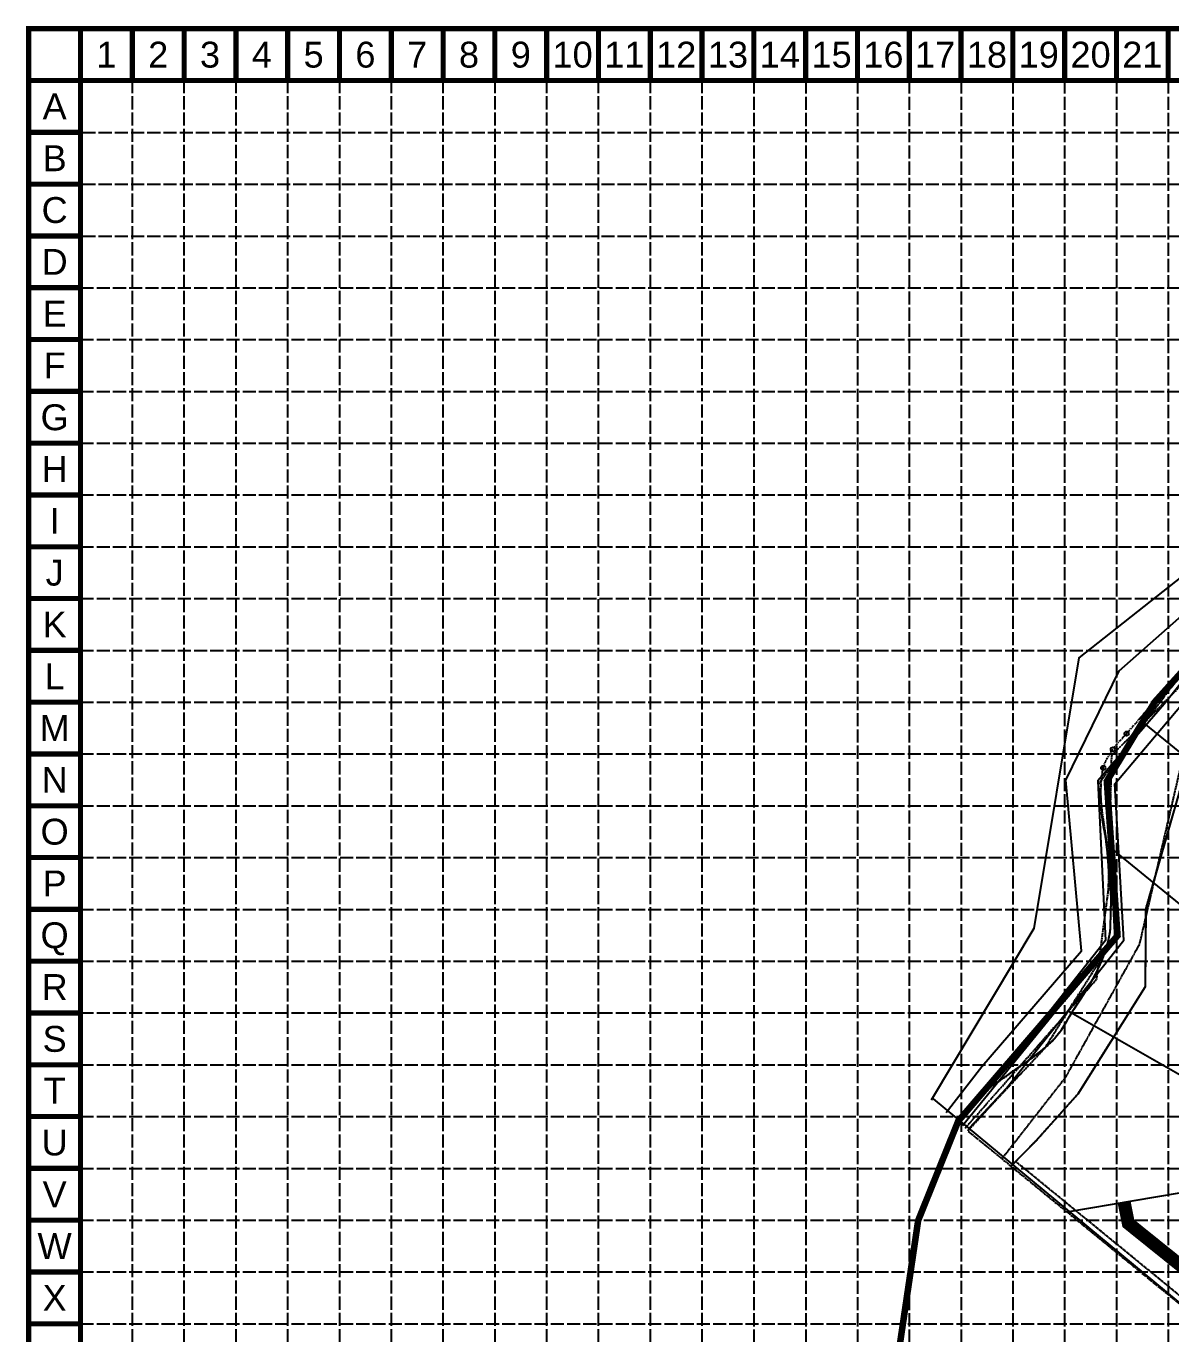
# Model space of a CAD drawing. Header units: feet. Extents: x 1375 to 3913, y 5863 to 7451.
# Drawn here: x 1375 to 2250, y 6451 to 7451 of the extents above; entities that cross this region are included whole.
import ezdxf
from ezdxf.enums import TextEntityAlignment as Align

# ---------------------------------------------------------------- set-up
doc = ezdxf.new("R2010")
doc.units = ezdxf.units.FT
doc.header["$MEASUREMENT"] = 0
for name, pattern in [('DASHED', [0.56, 0.5, -0.06]), ('FLOWLINE', [1.6700000000000004, 1.25, -0.06, 0.06, -0.06, 0.06, -0.06, 0.06, -0.06]), ('HIDDEN', [0.31, 0.25, -0.06]), ('MAP$0$DIVIDE', [1.25, 0.5, -0.25, 0, -0.25, 0, -0.25]), ('PROPERTY', [1.5500000000000003, 1.25, -0.06, 0.06, -0.06, 0.06, -0.06])]:
    doc.linetypes.add(name, pattern=pattern)
for name, color, linetype in [('BASE', 7, 'CONTINUOUS'), ('BOUNDARY', 7, 'CONTINUOUS'), ('CL_CREEK', 2, 'PROPERTY'), ('CL_CREEK-BRANCH', 5, 'FLOWLINE'), ('CREEK', 2, 'CONTINUOUS'), ('ESMT_100YR', 1, 'DASHED'), ('GRID', 254, 'HIDDEN'), ('LOT', 6, 'CONTINUOUS'), ('MAP$0$25', 9, 'CONTINUOUS'), ('MATCH_LINE', 7, 'CONTINUOUS'), ('PL', 4, 'PROPERTY'), ('SILT FENCE', 200, 'CONTINUOUS'), ('SILT_FENCE', 15, 'DASHED'), ('SRF-FLT', 7, 'CONTINUOUS')]:
    doc.layers.add(name, color=color, linetype=linetype)
doc.styles.get("Standard").update_dxf_attribs({"font": 'ARIAL.TTF'})

msp = doc.modelspace()

# ---------------------------------------------------------------- linework, layer by layer
at = {"layer": 'BASE', "const_width": 3.959999999999582}
for points in [[(1376.934100883178, 5864.739287183784), (3911.334100882911, 5864.739287183784), (3911.334100882911, 7448.739287183616), (1376.934100883178, 7448.739287183616)], [(1416.534100883174, 5904.33928718378), (3871.734100882915, 5904.33928718378), (3871.734100882915, 7409.139287183621), (1416.534100883174, 7409.139287183621)]]:
    msp.add_lwpolyline(points, close=True, dxfattribs=at)
for points in [[(1416.534100883174, 7409.139287183621), (1416.534100883174, 7448.739287183616)], [(1456.13410088317, 7409.139287183621), (1456.13410088317, 7448.739287183616)], [(1495.734100883166, 7409.139287183621), (1495.734100883166, 7448.739287183616)], [(1535.334100883162, 7409.139287183621), (1535.334100883162, 7448.739287183616)], [(1574.934100883157, 7409.139287183621), (1574.934100883157, 7448.739287183616)], [(1614.534100883153, 7409.139287183621), (1614.534100883153, 7448.739287183616)], [(1654.134100883149, 7409.139287183621), (1654.134100883149, 7448.739287183616)], [(1693.734100883145, 7409.139287183621), (1693.734100883145, 7448.739287183616)], [(1733.334100883141, 7409.139287183621), (1733.334100883141, 7448.739287183616)], [(1772.934100883137, 7409.139287183621), (1772.934100883137, 7448.739287183616)], [(1812.534100883133, 7409.139287183621), (1812.534100883133, 7448.739287183616)], [(1852.134100883128, 7409.139287183621), (1852.134100883128, 7448.739287183616)], [(1891.734100883124, 7409.139287183621), (1891.734100883124, 7448.739287183616)], [(1931.33410088312, 7409.139287183621), (1931.33410088312, 7448.739287183616)], [(1970.934100883116, 7409.139287183621), (1970.934100883116, 7448.739287183616)], [(2010.534100883111, 7409.139287183621), (2010.534100883111, 7448.739287183616)], [(2050.134100883107, 7409.139287183621), (2050.134100883107, 7448.739287183616)], [(2089.734100883103, 7409.139287183621), (2089.734100883103, 7448.739287183616)], [(2129.334100883099, 7409.139287183621), (2129.334100883099, 7448.739287183616)], [(2168.934100883095, 7409.139287183621), (2168.934100883095, 7448.739287183616)], [(2208.534100883091, 7409.139287183621), (2208.534100883091, 7448.739287183616)], [(2248.134100883086, 7409.139287183621), (2248.134100883086, 7448.739287183616)], [(1416.534100883174, 7409.139287183621), (1376.934100883178, 7409.139287183621)], [(1416.534100883174, 7369.539287183625), (1376.934100883178, 7369.539287183625)], [(1416.534100883174, 7329.939287183629), (1376.934100883178, 7329.939287183629)], [(1416.534100883174, 7290.339287183633), (1376.934100883178, 7290.339287183633)], [(1416.534100883174, 7250.739287183637), (1376.934100883178, 7250.739287183637)], [(1416.534100883174, 7211.139287183641), (1376.934100883178, 7211.139287183641)], [(1416.534100883174, 7171.539287183646), (1376.934100883178, 7171.539287183646)], [(1416.534100883174, 7131.93928718365), (1376.934100883178, 7131.93928718365)], [(1416.534100883174, 7092.339287183654), (1376.934100883178, 7092.339287183654)], [(1416.534100883174, 7052.739287183658), (1376.934100883178, 7052.739287183658)], [(1416.534100883174, 7013.139287183662), (1416.534100883174, 7052.739287183658)], [(1416.534100883174, 7013.139287183662), (1376.934100883178, 7013.139287183662)], [(1416.534100883174, 6973.539287183667), (1376.934100883178, 6973.539287183667)], [(1416.534100883174, 6933.939287183671), (1376.934100883178, 6933.939287183671)], [(1416.534100883174, 6894.339287183675), (1376.934100883178, 6894.339287183675)], [(1416.534100883174, 6854.739287183679), (1376.934100883178, 6854.739287183679)], [(1416.534100883174, 6815.139287183683), (1376.934100883178, 6815.139287183683)], [(1416.534100883174, 6775.539287183688), (1376.934100883178, 6775.539287183688)], [(1416.534100883174, 6735.939287183692), (1376.934100883178, 6735.939287183692)], [(1416.534100883174, 6696.339287183696), (1376.934100883178, 6696.339287183696)], [(1416.534100883174, 6656.7392871837), (1376.934100883178, 6656.7392871837)], [(1416.534100883174, 6617.139287183704), (1376.934100883178, 6617.139287183704)], [(1416.534100883174, 6577.539287183708), (1376.934100883178, 6577.539287183708)], [(1416.534100883174, 6537.939287183713), (1376.934100883178, 6537.939287183713)], [(1416.534100883174, 6498.339287183717), (1376.934100883178, 6498.339287183717)], [(1416.534100883174, 6458.739287183721), (1376.934100883178, 6458.739287183721)]]:
    msp.add_lwpolyline(points, dxfattribs=at)
at = {"layer": 'BOUNDARY', "color": 7, "flags": 128}
msp.add_lwpolyline([(2617.561160527701, 7403.436519131144), (2531.114401926272, 7340.087142945385), (2475.365760004509, 7201.367373044453), (2179.690431297689, 6967.74315995604), (2145.395210607737, 6761.015882766378), (2066.834106395197, 6629.623432458427)], dxfattribs=at)
at = {"layer": 'CL_CREEK', "color": 5, "linetype": 'Continuous'}
for p, q in [((2334.241228524443, 7041.558952130541), (2237.28961028715, 6932.088852596572)), ((2237.28961028715, 6932.088852596572), (2200.909530866079, 6871.978027044536)), ((2200.909530866079, 6871.978027044536), (2207.388909987601, 6753.032105994678)), ((2207.388909987601, 6753.032105994678), (2090.722692986506, 6610.111534604634))]:
    msp.add_line(p, q, dxfattribs=at)
at = {"layer": 'CL_CREEK-BRANCH', "color": 5, "const_width": 5, "flags": 128}
for points in [[(2087.743818614767, 6613.869546497433), (2209.363039690807, 6755.471906265231), (2201.16420922462, 6873.449989486349), (2237.736017655346, 6933.995193945511), (2350.036934475112, 7058.636622393744), (2552.208184380408, 7151.891823107189), (2572.403417378651, 7317.838953487932), (2673.289941019875, 7404.229222435722)], [(2088.030359208246, 6614.815456868535), (2056.925825870399, 6537.658558144003), (2039.707245200983, 6421.090584365129), (2064.112024804666, 6270.256559698717), (2080.540386800377, 6240.74275230604), (2105.278106287481, 6211.213671622809)]]:
    msp.add_lwpolyline(points, dxfattribs=at)
at = {"layer": 'CREEK', "color": 7, "linetype": 'FLOWLINE'}
for p, q in [((2395.511468025683, 7085.571890123989), (2204.680900824405, 6893.022576440384)), ((2204.680900824405, 6893.022576440384), (2202.201363251886, 6790.16942688221)), ((2202.201363251886, 6790.16942688221), (2193.153243186106, 6721.895202981711))]:
    msp.add_line(p, q, dxfattribs=at)
msp.add_lwpolyline([(2092.916913096436, 6608.332009138408), (2193.153243186108, 6721.895202981711)], dxfattribs=at)
at = {"layer": 'ESMT_100YR', "color": 7}
for p, q in [((2226.25525432829, 6748.826267971422), (2265.406574267828, 6917.509291013307)), ((2169.843743431112, 6647.347003685868), (2226.25525432829, 6748.826267971422)), ((2121.029943146207, 6584.868188475659), (2169.843743431112, 6647.347003685868))]:
    msp.add_line(p, q, dxfattribs=at)
at = {"layer": 'GRID', "color": 253, "linetype": 'HIDDEN', "lineweight": 25, "ltscale": 40}
for p, q in [((1456.001701673391, 7409.515249566856), (1456.001701673391, 6022.964388121272)), ((1495.601701673387, 7409.515249566856), (1495.601701673387, 6022.964388121272)), ((1535.201701673383, 7409.515249566856), (1535.201701673383, 6022.964388121272)), ((1574.801701673378, 7409.515249566856), (1574.801701673378, 6022.964388121272)), ((1614.401701673374, 7409.515249566856), (1614.401701673374, 6022.964388121272)), ((1654.00170167337, 7409.515249566856), (1654.00170167337, 6022.964388121272)), ((1693.601701673366, 7409.515249566856), (1693.601701673366, 6022.964388121272)), ((1733.201701673362, 7409.515249566856), (1733.201701673362, 6022.964388121272)), ((1772.801701673357, 7409.515249566856), (1772.801701673357, 6022.964388121272)), ((1812.401701673353, 7409.515249566856), (1812.401701673353, 6022.964388121272)), ((1852.001701673349, 7409.515249566856), (1852.001701673349, 6022.964388121272)), ((1891.601701673345, 7409.515249566856), (1891.601701673345, 6022.964388121272)), ((1931.33410088312, 7409.139287183621), (1931.33410088312, 6022.964388121272)), ((1970.934100883116, 7409.139287183621), (1970.934100883116, 6022.964388121272)), ((2010.534100883111, 7409.139287183621), (2010.534100883111, 6022.964388121272)), ((2050.134100883107, 7409.139287183621), (2050.134100883107, 6022.964388121272)), ((2089.734100883103, 7409.139287183621), (2089.734100883103, 6022.964388121272)), ((2129.334100883099, 7409.139287183621), (2129.334100883099, 6022.964388121272)), ((2168.934100883095, 7409.139287183621), (2168.934100883095, 6022.964388121272)), ((2208.534100883091, 7409.139287183621), (2208.534100883091, 6022.964388121272)), ((2248.134100883086, 7409.139287183621), (2248.134100883086, 6022.964388121272)), ((1417.992174250388, 7369.409161265759), (3873.192174250128, 7369.409161265759)), ((1417.992174250388, 7329.809161265764), (3873.192174250128, 7329.809161265764)), ((1417.992174250388, 7290.209161265768), (3873.192174250128, 7290.209161265768)), ((1416.534100883174, 7250.739287183637), (3871.734100882915, 7250.739287183637)), ((1416.534100883174, 7211.139287183641), (3871.734100882915, 7211.139287183641)), ((1416.534100883174, 7171.539287183646), (3871.734100882915, 7171.539287183646)), ((1416.534100883174, 7131.93928718365), (3871.734100882915, 7131.93928718365)), ((1416.534100883174, 7092.339287183654), (3871.734100882915, 7092.339287183654)), ((1416.534100883174, 7052.739287183658), (3871.734100882915, 7052.739287183658)), ((1416.534100883174, 7013.139287183662), (3871.734100882915, 7013.139287183662)), ((1416.534100883174, 6973.539287183667), (3871.734100882915, 6973.539287183667)), ((1416.534100883174, 6933.939287183671), (3871.734100882915, 6933.939287183671)), ((1416.534100883174, 6894.339287183675), (3871.734100882915, 6894.339287183675)), ((1416.534100883174, 6854.739287183679), (3871.734100882915, 6854.739287183679)), ((1416.534100883174, 6815.139287183683), (3871.734100882915, 6815.139287183683)), ((1416.534100883174, 6775.539287183688), (3871.734100882915, 6775.539287183688)), ((1416.534100883174, 6735.939287183692), (3871.734100882915, 6735.939287183692)), ((1416.534100883174, 6696.339287183696), (3871.734100882915, 6696.339287183696)), ((1416.534100883174, 6656.7392871837), (3871.734100882915, 6656.7392871837)), ((1416.534100883174, 6617.139287183704), (3871.734100882915, 6617.139287183704)), ((1416.534100883174, 6577.539287183708), (3871.734100882915, 6577.539287183708)), ((1416.534100883174, 6537.939287183713), (3871.734100882915, 6537.939287183713)), ((1416.534100883174, 6498.339287183717), (3871.734100882915, 6498.339287183717)), ((1416.534100883174, 6458.739287183721), (3871.734100882915, 6458.739287183721))]:
    msp.add_line(p, q, dxfattribs=at)
at = {"layer": 'LOT', "color": 7}
for p, q in [((2430.228377688824, 6754.04848952756), (2229.819253960779, 6917.880228538275)), ((2379.849730256329, 6678.986486103268), (2201.413072214319, 6824.85603259135)), ((2319.23623393937, 6613.4452494778), (2171.539055699624, 6697.6431390812)), ((2170.745606366317, 6544.22630845589), (2350.027612814818, 6574.930963270634))]:
    msp.add_line(p, q, dxfattribs=at)
at = {"layer": 'MAP$0$25', "color": 7, "linetype": 'MAP$0$DIVIDE'}
for points in [[(2086.982102100895, 6613.17660177285), (2087.408287351222, 6613.945460977508), (2090.599921977449, 6618.782574621739), (2092.86996061914, 6621.744892053122), (2095.359968272425, 6624.703517052491), (2097.856282084891, 6627.442005203906), (2100.562566317028, 6630.176968759679), (2103.496804098472, 6632.788088948648), (2106.539348007157, 6635.297377006989), (2109.689862367841, 6637.684835753811), (2112.850543157862, 6640.082125253256), (2114.986260810409, 6641.596493143665), (2117.232130806215, 6643.119013409971), (2119.367848458422, 6644.633381301841), (2121.613718454228, 6646.155901568149), (2124.872371104689, 6648.431529592437), (2128.143036400144, 6650.826972875881), (2131.401689050605, 6653.102600900171), (2134.662355754524, 6655.498212021435), (2137.921008404986, 6657.773840045724), (2141.299644152416, 6660.047454016192), (2144.55846464068, 6662.333080630926), (2147.708979001364, 6664.720539377748), (2150.749508856226, 6667.109844339121), (2153.682068259478, 6669.620978613464), (2156.61462766239, 6672.132112889269), (2159.320744057064, 6674.857077853136), (2161.245891615891, 6676.93505929717), (2163.061222507064, 6679.024885546196), (2164.768247270657, 6681.216543927309), (2166.46527344269, 6683.408370144786), (2168.640864818153, 6686.702319472475), (2170.698487150446, 6690.118265949498), (2172.637804763963, 6693.636212394969), (2174.69542709628, 6697.052158873447), (2175.156441006295, 6697.704513204937), (2175.497639657168, 6698.368880182146), (2175.95882140501, 6699.031233105534), (2176.409836723878, 6699.683755276293), (2178.802951220843, 6703.42411662197), (2181.31420259917, 6707.052479410205), (2183.7073170965, 6710.792840755876), (2185.99027925023, 6714.52504972711), (2188.285254049317, 6718.377073957492), (2190.460245751436, 6722.231112241696), (2192.63523745319, 6726.085150525907), (2194.592106360099, 6730.052865748643), (2197.595493322473, 6736.783405605052), (2200.262620608639, 6743.739620957431), (2202.273533293129, 6750.926882617428), (2203.61454035169, 6758.125389412739), (2203.887474436018, 6760.681168546844), (2203.930273079779, 6763.230809360334), (2204.085070283158, 6765.898587054786), (2204.12803676472, 6768.45822645872), (2204.303310181607, 6772.345832306659), (2204.368431255257, 6776.225285780157), (2204.541858456487, 6780.002907121567), (2204.497162862143, 6783.894205401515), (2204.149775155351, 6790.010897464121), (2203.592417028475, 6796.131114119466), (2203.023214094458, 6802.141514109009), (2202.455857376048, 6808.261898602175), (2202.373901786341, 6809.933509586746), (2202.291946196246, 6811.605120569868), (2202.099838262915, 6813.268579178547), (2202.017882672821, 6814.940190161668), (2201.642633888129, 6819.397116047603), (2201.059093061571, 6823.957552442358), (2200.573859771058, 6828.416324542846), (2199.868489631513, 6832.868790484898), (2199.363379800837, 6835.547645475381), (2198.848103540825, 6838.21666971324), (2198.344839926145, 6841.005509208792), (2197.939716009731, 6843.682685821088), (2197.658267622277, 6846.577817389702), (2197.374805181025, 6849.352965862801), (2197.193342707857, 6852.246419054683), (2197.021878825835, 6855.139704407295), (2196.867198726058, 6859.032848903244), (2196.71251862628, 6862.925993399194), (2196.665976815941, 6866.707307174073), (2196.84125023319, 6870.594913022007), (2197.007124732589, 6873.922597749784), (2197.282983737445, 6877.248436263017), (2197.778979591334, 6880.580580934684), (2198.502928994505, 6883.788882238092), (2199.784353627814, 6887.437889078017), (2201.513700821272, 6890.959360117682), (2203.459324593946, 6894.257169713745), (2205.625085215677, 6897.561285469698), (2208.120631516972, 6900.84986398573), (2210.842452988678, 6903.9146132218), (2213.564274460723, 6906.979362456409), (2216.396080438226, 6910.042265476472), (2219.679069572011, 6913.767689256289), (2222.962058706185, 6917.493113037553), (2226.245047839994, 6921.218536818826), (2229.529883190163, 6925.053945105159), (2232.826563347498, 6928.99917005875), (2236.003260407888, 6932.946409067616), (2239.18180368425, 6937.003632580097), (2242.358500744641, 6940.950871588963), (2245.193999154134, 6944.233743619166), (2248.027651347632, 6947.406631144298), (2250.853319003781, 6950.699669604212)], [(2176.409836723935, 6699.683755275793), (2178.802951220889, 6703.424116621725), (2181.314202599227, 6707.052479410544), (2183.707317096181, 6710.792840755545), (2185.990279249847, 6714.52504972741), (2188.285254049115, 6718.377073957585), (2190.46024575131, 6722.231112241745), (2192.635237453505, 6726.085150525905), (2194.592106360011, 6730.052865748294), (2197.595493322238, 6736.783405604772), (2200.262620608788, 6743.739620957524), (2202.273533293046, 6750.926882617176), (2203.614540351555, 6758.125389412977), (2203.887474435847, 6760.6811685469), (2203.930273079779, 6763.230809360743), (2204.085070283152, 6765.898587055504), (2204.12803676445, 6768.458226459101), (2204.30331018148, 6772.345832306892), (2204.368431255221, 6776.225285779685), (2204.541858456563, 6780.002907121554), (2204.497162862215, 6783.894205401652), (2204.149775155354, 6790.010897464119), (2203.592417028267, 6796.131114119664), (2203.023214094341, 6802.141514109448), (2202.455857376102, 6808.261898602359), (2202.373901786748, 6809.933509586379), (2202.291946196463, 6811.605120570399), (2202.09983826289, 6813.268579179421), (2202.017882672604, 6814.940190161578), (2201.642633887939, 6819.397116048262), (2201.059093061369, 6823.957552442327), (2200.573859771248, 6828.416324542835), (2199.868489631452, 6832.868790484965), (2199.363379800692, 6835.547645475715), (2198.84810354095, 6838.216669713147), (2198.344839926343, 6841.005509207956), (2197.939716009889, 6843.682685821317), (2197.658267622348, 6846.577817389742), (2197.374805181287, 6849.35296586249), (2197.193342707586, 6852.246419054456), (2197.021878825966, 6855.139704407193), (2196.867198726162, 6859.032848902978), (2196.712518625893, 6862.925993399695), (2196.665976815857, 6866.707307173871), (2196.841250232887, 6870.594913022593), (2197.007124732714, 6873.92259775009), (2197.282983737532, 6877.248436262831), (2197.778979591094, 6880.580580934882), (2198.502928994596, 6883.78888223879), (2199.784353627823, 6887.437889077701), (2201.513700821437, 6890.959360117093), (2203.459324593656, 6894.257169714198), (2205.625085216016, 6897.561285469681), (2208.120631516911, 6900.849863986485), (2210.842452988494, 6903.914613221772), (2213.564274460543, 6906.979362456128), (2216.396080438048, 6910.042265475728), (2219.679069572128, 6913.767689255998), (2222.962058706209, 6917.49311303813), (2226.245047839824, 6921.2185368184), (2229.529883190058, 6925.053945105523), (2232.826563347131, 6928.999170058407), (2236.003260408062, 6932.946409067139), (2239.181803684216, 6937.00363257993), (2242.358500744682, 6940.950871588662), (2245.193999154028, 6944.233743619174), (2248.02765134722, 6947.406631143764), (2250.853319003712, 6950.69966960419)], [(2086.982102100595, 6613.176601773094), (2087.40828735102, 6613.945460977964), (2090.599921977613, 6618.782574621961), (2092.869960619137, 6621.744892053306), (2095.359968272503, 6624.703517053276), (2097.85628208518, 6627.442005204037), (2100.562566317152, 6630.176968759857), (2103.496804098599, 6632.788088948466), (2106.53934800718, 6635.297377007082), (2109.689862367697, 6637.684835754335), (2112.850543157663, 6640.082125253044), (2114.986260810401, 6641.596493143588), (2117.232130805962, 6643.119013410062), (2119.3678484587, 6644.633381301537), (2121.61371845426, 6646.155901568942), (2124.872371105012, 6648.431529591791), (2128.143036400434, 6650.826972875744), (2131.401689050719, 6653.102600900456), (2134.662355754524, 6655.498212021776), (2137.92100840481, 6657.773840045556), (2141.299644152168, 6660.047454016283), (2144.558464640286, 6662.333080630749), (2147.708979001269, 6664.720539378002), (2150.74950885633, 6667.10984433908), (2153.682068259455, 6669.620978613384), (2156.614627662115, 6672.132112889551), (2159.32074405672, 6674.857077852823), (2161.245891615748, 6676.93505929783), (2163.061222507153, 6679.024885545485), (2164.768247270957, 6681.216543926857), (2166.465273442678, 6683.408370145597), (2168.640864818357, 6686.702319473028), (2170.698487150483, 6690.118265950121), (2172.637804763857, 6693.636212394573), (2174.695427095983, 6697.052158873528), (2175.156441006344, 6697.704513204284), (2175.497639657464, 6698.368880181573), (2175.958821405191, 6699.031233104877), (2176.409836723935, 6699.683755275793)]]:
    msp.add_lwpolyline(points, dxfattribs=at)
at = {"layer": 'MAP$0$25', "color": 7, "linetype": 'Continuous'}
for points in [[(2226.86738191545, 6921.948194477707), (2229.529883190058, 6925.053945105523), (2232.826563347131, 6928.999170058407), (2236.003260408062, 6932.946409067139), (2239.181803684216, 6937.00363257993), (2242.358500744682, 6940.950871588662), (2245.193999154028, 6944.233743619174), (2248.02765134722, 6947.406631143764), (2250.853319003712, 6950.69966960419)], [(2176.409836723935, 6699.683755275793), (2178.802951220889, 6703.424116621725), (2181.314202599227, 6707.052479410544), (2183.707317096181, 6710.792840755545), (2185.990279249847, 6714.52504972741), (2188.285254049115, 6718.377073957585), (2190.46024575131, 6722.231112241745), (2192.635237453505, 6726.085150525905), (2194.592106360011, 6730.052865748294), (2197.595493322238, 6736.783405604772), (2200.262620608788, 6743.739620957524), (2202.273533293046, 6750.926882617176), (2203.614540351555, 6758.125389412977), (2203.887474435847, 6760.6811685469), (2203.930273079779, 6763.230809360743), (2204.085070283152, 6765.898587055504), (2204.12803676445, 6768.458226459101), (2204.30331018148, 6772.345832306892), (2204.368431255221, 6776.225285779685), (2204.541858456563, 6780.002907121554), (2204.497162862215, 6783.894205401652), (2204.149775155354, 6790.010897464119), (2203.592417028267, 6796.131114119664), (2203.023214094341, 6802.141514109448), (2202.455857376102, 6808.261898602359), (2202.373901786748, 6809.933509586379), (2202.291946196463, 6811.605120570399), (2202.09983826289, 6813.268579179421), (2202.017882672604, 6814.940190161578), (2201.642633887939, 6819.397116048262), (2201.059093061369, 6823.957552442327), (2200.573859771248, 6828.416324542835), (2199.868489631452, 6832.868790484965), (2199.363379800692, 6835.547645475715), (2198.84810354095, 6838.216669713147), (2198.344839926343, 6841.005509207956), (2197.939716009889, 6843.682685821317), (2197.658267622348, 6846.577817389742), (2197.374805181287, 6849.35296586249), (2197.193342707586, 6852.246419054456), (2197.021878825966, 6855.139704407193), (2196.867198726162, 6859.032848902978), (2196.712518625893, 6862.925993399695), (2196.665976815857, 6866.707307173871), (2196.715106101241, 6867.846643082798)], [(2085.500140376855, 6610.497001158074), (2087.40828735102, 6613.945460977964), (2090.599921977613, 6618.782574621961), (2092.869960619137, 6621.744892053306), (2095.359968272503, 6624.703517053276), (2097.85628208518, 6627.442005204037), (2100.562566317152, 6630.176968759857), (2103.496804098599, 6632.788088948466), (2106.53934800718, 6635.297377007082), (2109.689862367697, 6637.684835754335), (2112.850543157663, 6640.082125253044), (2114.986260810401, 6641.596493143588), (2117.232130805962, 6643.119013410062), (2119.3678484587, 6644.633381301537), (2121.61371845426, 6646.155901568942), (2124.872371105012, 6648.431529591791), (2128.143036400434, 6650.826972875744), (2131.401689050719, 6653.102600900456), (2134.662355754524, 6655.498212021776), (2137.92100840481, 6657.773840045556), (2141.299644152168, 6660.047454016283), (2144.558464640286, 6662.333080630749), (2147.708979001269, 6664.720539378002), (2150.74950885633, 6667.10984433908), (2153.682068259455, 6669.620978613384), (2156.614627662115, 6672.132112889551), (2159.32074405672, 6674.857077852823), (2161.245891615748, 6676.93505929783), (2163.061222507153, 6679.024885545485), (2164.768247270957, 6681.216543926857), (2166.465273442678, 6683.408370145597), (2168.640864818357, 6686.702319473028), (2170.698487150483, 6690.118265950121), (2172.637804763857, 6693.636212394573), (2174.695427095983, 6697.052158873528), (2175.156441006344, 6697.704513204284), (2175.497639657464, 6698.368880181573), (2175.958821405191, 6699.031233104877), (2176.409836723935, 6699.683755275793)]]:
    msp.add_lwpolyline(points, dxfattribs=at)
for centre, radius in [((2216.270608135033, 6909.931350426748), 1.681903683330292), ((2205.811664700974, 6897.835002953187), 1.681903683330291), ((2198.464741657022, 6883.696125840768), 1.681903683330291)]:
    msp.add_circle(centre, radius, dxfattribs=at)
at = {"layer": 'MATCH_LINE', "color": 7, "elevation": 1}
msp.add_lwpolyline([(2271.913385083475, 6462.216995462183), (2068.554311394815, 6630.662033120587)], dxfattribs=at)
at = {"layer": 'PL', "color": 7}
for p, q in [((2194.738230207357, 6871.326098612808), (2297.046729454485, 7007.094176531739)), ((2208.367437443455, 6776.439933603789), (2194.738230207357, 6871.326098612808)), ((2209.810141150402, 6758.377458523852), (2208.367437443455, 6776.439933603789)), ((2154.018917535401, 6669.839546488722), (2209.810141150402, 6758.377458523852)), ((2094.823902165646, 6606.291271350157), (2154.018917535401, 6669.839546488722)), ((2685.729623907087, 6123.233862668246), (2094.823902165646, 6606.291271350157))]:
    msp.add_line(p, q, dxfattribs=at)
at = {"layer": 'SILT FENCE', "const_width": 10, "flags": 128}
msp.add_lwpolyline([(2313.715226626021, 6458.249045215583), (2217.677137023533, 6535.455469009066), (2214.530433894787, 6551.224650804122)], dxfattribs=at)
at = {"layer": 'SILT_FENCE', "color": 7}
for p, q in [((2231.134426, 6776.199308, 655.494076), (2274.873739, 6928.114743, 652.534568)), ((2230.754, 6716.6323, 658.76), (2231.134426, 6776.199308, 655.494076)), ((2179.2532, 6634.5955, 657.23), (2230.754, 6716.6323, 658.76)), ((2147.4959, 6599.0378, 654.46), (2179.2532, 6634.5955, 657.23)), ((2128.170686661942, 6579.554315648253, 655.227440143574), (2147.4959, 6599.0378, 654.46)), ((2761.83240862248, 6067.409043977691), (2131.421271368871, 6582.831522226188))]:
    msp.add_line(p, q, dxfattribs=at)
at = {"layer": 'SRF-FLT', "color": 7}
for points in [[(2078.442480551353, 6620.147504079748, 656.1912745966811), (2105.732333, 6655.315624, 654.353678), (2181.776419, 6743.717669, 651.956671), (2169.907655, 6874.415022, 656.062048), (2210.630233, 6957.94031, 650.958337), (2343.171296, 7074.798607, 652.61426), (2535.324685, 7162.33814, 649.847582), (2545.496637, 7333.337838, 650.885636), (2626.152252607043, 7390.110356994051, 647.4682390939944)], [(2635.95654744325, 7374.902322739439, 634.1231258883824), (2570.308003, 7317.374697, 634.593356), (2548.144162, 7153.926526, 637.136399), (2350.685493, 7064.428379, 637.578565), (2244.909039, 6932.418286, 639.273826), (2194.26215, 6873.824959, 639.661124), (2200.260091, 6751.790278, 640.577938), (2118.147617, 6647.640947, 641.185803), (2086.40447, 6615.694773, 642.83109), (2085.767604682626, 6614.167997328919, 642.7592902148257)], [(2095.309166175018, 6606.379210363026, 642.4771098003631), (2096.223702, 6608.444348, 642.450259), (2124.373025, 6638.861733, 641.919962), (2214.104483, 6751.893501, 640.80225), (2207.205122, 6871.402418, 639.720791), (2257.096986, 6930.388091, 642.327101), (2356.326251, 7054.774574, 638.029243), (2558.330232, 7151.109355, 635.675248), (2585.238798, 7298.080858, 637.126879)], [(2128.170686661942, 6579.554315648253, 655.227440143574), (2147.4959, 6599.0378, 654.46), (2179.2532, 6634.5955, 657.23), (2230.754, 6716.6323, 658.76), (2231.134426, 6776.199308, 655.494076), (2274.873739, 6928.114743, 652.534568)]]:
    msp.add_polyline3d(points, dxfattribs=at)

# ---------------------------------------------------------------- texts
at = {"layer": 'BASE'}
for s, p in [('1', (1436.334100883172, 7428.939287183619)), ('2', (1475.934100883168, 7428.939287183619)), ('3', (1515.534100883164, 7428.939287183619)), ('4', (1555.13410088316, 7428.939287183619)), ('5', (1594.734100883155, 7428.939287183619)), ('6', (1634.334100883151, 7428.939287183619)), ('7', (1673.934100883147, 7428.939287183619)), ('8', (1713.534100883143, 7428.939287183619)), ('9', (1753.134100883139, 7428.939287183619)), ('10', (1792.734100883135, 7428.939287183619)), ('11', (1832.334100883131, 7428.939287183619)), ('12', (1871.934100883126, 7428.939287183619)), ('13', (1911.534100883122, 7428.939287183619)), ('14', (1951.134100883118, 7428.939287183619)), ('15', (1990.734100883114, 7428.939287183619)), ('16', (2030.334100883109, 7428.939287183619)), ('17', (2069.934100883105, 7428.939287183619)), ('18', (2109.534100883101, 7428.939287183619)), ('19', (2149.134100883097, 7428.939287183619)), ('20', (2188.734100883093, 7428.939287183619)), ('21', (2228.334100883088, 7428.939287183619)), ('A', (1396.734100883176, 7389.339287183623)), ('B', (1396.734100883176, 7349.739287183627)), ('C', (1396.734100883176, 7310.139287183631)), ('D', (1396.734100883176, 7270.539287183636)), ('E', (1396.734100883176, 7230.93928718364)), ('F', (1396.734100883176, 7191.339287183644)), ('G', (1396.734100883176, 7151.739287183648)), ('H', (1396.734100883176, 7112.139287183652)), ('I', (1396.734100883176, 7072.539287183657)), ('J', (1396.734100883176, 7032.939287183661)), ('K', (1396.734100883176, 6993.339287183665)), ('L', (1396.734100883176, 6953.739287183669)), ('M', (1396.734100883176, 6914.139287183673)), ('N', (1396.734100883176, 6874.539287183678)), ('O', (1396.734100883176, 6834.939287183682)), ('P', (1396.734100883176, 6795.339287183686)), ('Q', (1396.734100883176, 6755.73928718369)), ('R', (1396.734100883176, 6716.139287183694)), ('S', (1396.734100883176, 6676.539287183698)), ('T', (1396.734100883176, 6636.939287183703)), ('U', (1396.734100883176, 6597.339287183707)), ('V', (1396.734100883176, 6557.739287183711)), ('W', (1396.734100883176, 6518.139287183715)), ('X', (1396.734100883176, 6478.539287183719))]:
    msp.add_text(s, height=19.79999999999791, dxfattribs=at).set_placement(p, align=Align.MIDDLE_CENTER)

doc.saveas('drawing.dxf')
